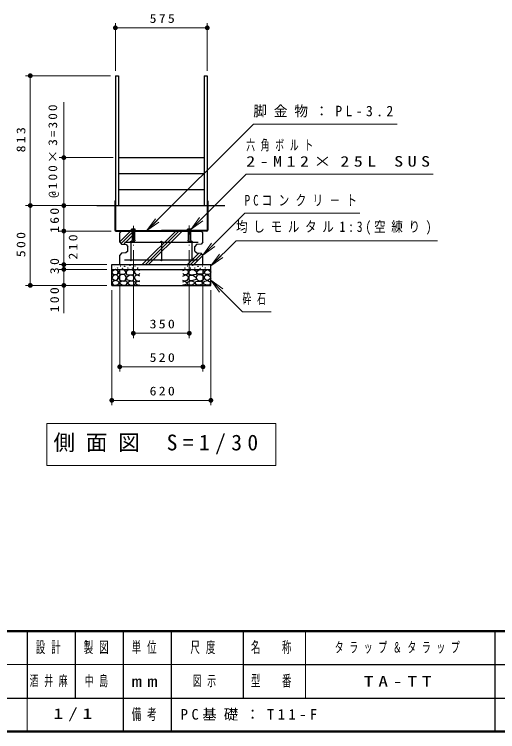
# Model space of a CAD drawing. Units: millimetres on the paper, scale 1:30. Extents: x -385 to 0, y -5 to 267.
# Drawn here: x -235.2 to -134.4, y 0 to 149.8 of the extents above; entities that cross this region are included whole.
import ezdxf

# ---------------------------------------------------------------- set-up
doc = ezdxf.new("R2010")
doc.units = ezdxf.units.MM
doc.linetypes.add('USER2', pattern=[6, 3, -1, 1, -1])
doc.layers.add('1_30', color=7, linetype='Continuous', lineweight=25)
doc.layers.add('LY_3', color=7, linetype='Continuous', lineweight=13)
doc.layers.add('LY_4', color=7, linetype='Continuous')
doc.styles.add('ＭＳ ゴシック', font='')
doc.styles.get('ＭＳ ゴシック').set_extended_font_data('MS Gothic')

# ---------------------------------------------------------------- blocks, each defined once
blk = doc.blocks.new('filled_dot')
at = {"color": 0, "linetype": 'Continuous', "lineweight": -2, "const_width": 1.25}
blk.add_lwpolyline([(-0.625, 0, 1), (0.625, 0, 1)], format="xyb", close=True, dxfattribs=at)

msp = doc.modelspace()

# ---------------------------------------------------------------- linework, layer by layer
at = {"layer": '1_30', "lineweight": 13}
for p, q in [((-214.13, 137.942), (-214.13, 147.942)), ((-214.13, 146.942), (-194.963, 146.942)), ((-194.963, 137.942), (-194.963, 147.942)), ((-215.13, 136.942), (-232.88, 136.942)), ((-231.88, 109.836), (-231.88, 136.942)), ((-224.88, 109.836), (-224.88, 131.411)), ((-214.596, 119.836), (-225.88, 119.836)), ((-215.13, 109.836), (-232.88, 109.836)), ((-231.88, 93.169), (-231.88, 109.836)), ((-218.973, 109.836), (-225.88, 109.836)), ((-218.973, 109.836), (-225.88, 109.836)), ((-224.88, 104.503), (-224.88, 109.836)), ((-207.546, 104.609), (-205.778, 107.084)), ((-207.546, 104.609), (-205.425, 106.731)), ((-205.071, 106.377), (-207.546, 104.609)), ((-198.347, 104.888), (-196.58, 107.363)), ((-198.347, 104.888), (-196.226, 107.01)), ((-195.872, 106.656), (-198.347, 104.888)), ((-215.036, 104.503), (-225.88, 104.503)), ((-224.88, 97.503), (-224.88, 104.503)), ((-213.213, 102.258), (-210.968, 104.503)), ((-212.927, 101.884), (-210.63, 104.181)), ((-212.396, 101.755), (-210.63, 103.521)), ((-208.54, 97.503), (-201.54, 104.503)), ((-207.88, 97.503), (-200.88, 104.503)), ((-207.22, 97.503), (-200.22, 104.503)), ((-195.88, 99.503), (-194.112, 101.978)), ((-210.38, 100.528), (-210.38, 82.169)), ((-198.713, 100.528), (-198.713, 82.169)), ((-195.88, 99.503), (-193.758, 101.624)), ((-193.405, 101.271), (-195.88, 99.503)), ((-199.112, 97.503), (-196.696, 99.918)), ((-198.452, 97.503), (-196.166, 99.789)), ((-197.792, 97.503), (-195.88, 99.415)), ((-194.213, 97.24), (-192.445, 99.715)), ((-194.213, 97.24), (-192.092, 99.361)), ((-191.738, 99.007), (-194.213, 97.24)), ((-215.88, 97.503), (-225.88, 97.503)), ((-224.88, 96.503), (-224.88, 97.503)), ((-215.88, 96.503), (-225.88, 96.503)), ((-224.88, 87.393), (-224.88, 96.503)), ((-213.213, 96.503), (-213.213, 75.169)), ((-195.88, 96.503), (-195.88, 75.169)), ((-215.88, 93.169), (-232.88, 93.169)), ((-192.445, 91.763), (-194.213, 94.237)), ((-194.213, 94.237), (-191.738, 92.47)), ((-194.213, 94.237), (-192.092, 92.116)), ((-214.88, 92.169), (-214.88, 68.169)), ((-194.213, 92.169), (-194.213, 68.169)), ((-198.713, 83.169), (-210.38, 83.169)), ((-195.88, 76.169), (-213.213, 76.169)), ((-194.213, 69.169), (-214.88, 69.169)), ((-228.446, 64.368), (-228.446, 55.568)), ((-180.646, 64.368), (-228.446, 64.368)), ((-180.646, 55.568), (-180.646, 64.368)), ((-228.446, 55.568), (-180.646, 55.568))]:
    msp.add_line(p, q, dxfattribs=at)
at = {"layer": '1_30', "color": 1}
for p, q in [((-214.13, 136.942), (-213.496, 136.942)), ((-214.13, 136.942), (-214.13, 104.703)), ((-213.496, 136.942), (-213.496, 109.836)), ((-195.596, 136.942), (-195.596, 109.836)), ((-195.596, 136.942), (-194.963, 136.942)), ((-194.963, 136.942), (-194.963, 104.703))]:
    msp.add_line(p, q, dxfattribs=at)
at = {"layer": '1_30', "color": 2}
for p, q in [((-213.496, 119.836), (-195.596, 119.836)), ((-213.496, 116.503), (-195.596, 116.503)), ((-213.496, 113.169), (-195.596, 113.169)), ((-214.236, 110.836), (-214.13, 110.836)), ((-214.236, 110.836), (-214.236, 104.703)), ((-194.856, 110.836), (-194.963, 110.836)), ((-194.856, 110.836), (-194.856, 104.703)), ((-214.036, 104.609), (-204.546, 104.609)), ((-214.036, 104.503), (-204.546, 104.503)), ((-195.056, 104.609), (-204.546, 104.609)), ((-195.056, 104.503), (-204.546, 104.503))]:
    msp.add_line(p, q, dxfattribs=at)
at = {"layer": '1_30'}
for p, q in [((-217.973, 109.836), (-214.236, 109.836)), ((-214.13, 109.836), (-194.963, 109.836)), ((-194.856, 109.836), (-191.287, 109.836)), ((-210.745, 104.888), (-210.68, 104.926)), ((-210.745, 104.676), (-210.745, 104.888)), ((-210.08, 104.926), (-210.68, 104.926)), ((-210.562, 104.676), (-210.562, 104.888)), ((-210.197, 104.676), (-210.197, 104.888)), ((-210.014, 104.888), (-210.08, 104.926)), ((-210.014, 104.676), (-210.014, 104.888)), ((-199.079, 104.888), (-199.013, 104.926)), ((-199.079, 104.676), (-199.079, 104.888)), ((-199.013, 104.926), (-198.413, 104.926)), ((-198.896, 104.676), (-198.896, 104.888)), ((-198.53, 104.676), (-198.53, 104.888)), ((-198.347, 104.888), (-198.413, 104.926)), ((-198.347, 104.676), (-198.347, 104.888)), ((-213.213, 104.17), (-212.88, 104.503)), ((-213.213, 102.169), (-213.213, 104.169)), ((-212.88, 104.503), (-196.213, 104.503)), ((-210.78, 104.676), (-209.98, 104.676)), ((-210.78, 104.609), (-210.78, 104.676)), ((-210.78, 104.609), (-209.98, 104.609)), ((-210.68, 104.609), (-210.68, 104.503)), ((-210.63, 104.503), (-210.63, 102.837)), ((-210.58, 104.609), (-210.58, 103.843)), ((-210.58, 103.843), (-210.18, 103.843)), ((-210.18, 104.609), (-210.18, 103.843)), ((-210.13, 104.503), (-210.13, 102.835)), ((-210.08, 104.609), (-210.08, 104.503)), ((-209.98, 104.676), (-209.98, 104.609)), ((-198.313, 104.676), (-199.113, 104.676)), ((-199.113, 104.676), (-199.113, 104.609)), ((-198.313, 104.609), (-199.113, 104.609)), ((-199.013, 104.609), (-199.013, 104.503)), ((-198.963, 104.503), (-198.963, 102.837)), ((-198.913, 104.609), (-198.913, 103.843)), ((-198.513, 103.843), (-198.913, 103.843)), ((-198.513, 104.609), (-198.513, 103.843)), ((-198.463, 104.503), (-198.463, 102.835)), ((-198.413, 104.609), (-198.413, 104.503)), ((-198.313, 104.609), (-198.313, 104.676)), ((-195.88, 104.169), (-196.213, 104.503)), ((-195.88, 102.169), (-195.88, 104.169)), ((-213.213, 102.17), (-212.843, 101.799)), ((-212.213, 102.169), (-196.88, 102.169)), ((-210.88, 102.169), (-210.88, 98.503)), ((-210.63, 102.836), (-210.713, 102.503)), ((-210.713, 102.503), (-210.046, 102.503)), ((-210.13, 102.836), (-210.046, 102.503)), ((-204.546, 102.169), (-204.546, 98.503)), ((-198.963, 102.836), (-199.046, 102.503)), ((-199.046, 102.503), (-198.38, 102.503)), ((-198.463, 102.836), (-198.38, 102.503)), ((-198.213, 102.169), (-198.213, 98.503)), ((-195.88, 102.17), (-196.25, 101.799)), ((-212.843, 101.799), (-211.878, 101.703)), ((-211.546, 100.336), (-211.917, 99.966)), ((-211.878, 101.703), (-211.546, 101.297)), ((-211.546, 100.336), (-211.546, 101.297)), ((-197.215, 101.703), (-197.546, 101.297)), ((-197.546, 100.336), (-197.546, 101.297)), ((-197.546, 100.336), (-197.176, 99.966)), ((-196.25, 101.799), (-197.215, 101.703)), ((-212.881, 99.869), (-213.213, 99.464)), ((-213.213, 97.503), (-213.213, 99.464)), ((-211.917, 99.966), (-212.881, 99.869)), ((-197.176, 99.966), (-196.25, 99.873)), ((-195.88, 99.503), (-196.25, 99.873)), ((-195.88, 97.503), (-195.88, 99.503)), ((-214.88, 97.503), (-194.213, 97.503)), ((-214.88, 93.169), (-214.88, 97.503)), ((-212.213, 98.503), (-196.88, 98.503)), ((-194.213, 93.169), (-194.213, 97.503)), ((-214.88, 96.503), (-194.213, 96.503)), ((-214.88, 93.169), (-194.213, 93.169))]:
    msp.add_line(p, q, dxfattribs=at)
at = {"layer": '1_30', "linetype": 'USER2', "lineweight": 13}
for p, q in [((-210.38, 105.607), (-210.38, 101.528)), ((-198.713, 105.653), (-198.713, 101.528))]:
    msp.add_line(p, q, dxfattribs=at)
at = {"layer": '1_30', "lineweight": 13}
for points in [[(-207.546, 104.609), (-185.36, 126.796), (-155.36, 126.796)], [(-198.347, 104.888), (-186.843, 116.392), (-147.843, 116.392)], [(-195.88, 99.503), (-187.156, 108.226), (-163.156, 108.226)], [(-194.213, 97.24), (-188.965, 102.488), (-146.965, 102.488)], [(-194.213, 94.237), (-187.62, 87.644), (-181.62, 87.644)]]:
    msp.add_lwpolyline(points, dxfattribs=at)
at = {"layer": '1_30'}
for points in [[(-214.131, 96.483), (-214.554, 96.282), (-214.871, 95.965), (-214.67, 95.501), (-214.184, 95.406), (-213.719, 95.511), (-213.55, 95.902), (-213.677, 96.24)], [(-212.817, 96.486), (-213.169, 96.396), (-213.556, 95.972), (-213.403, 95.693), (-213.098, 95.535), (-212.754, 95.486), (-212.259, 95.531), (-211.88, 95.891), (-212.069, 96.225), (-212.425, 96.432)], [(-211.09, 96.493), (-211.448, 96.344), (-211.812, 96.165), (-211.889, 95.83), (-211.8, 95.455), (-211.251, 95.347), (-210.768, 95.317), (-210.284, 95.49), (-210.183, 95.896), (-210.338, 96.236), (-210.607, 96.385)], [(-198.003, 96.493), (-197.645, 96.344), (-197.281, 96.165), (-197.203, 95.83), (-197.293, 95.455), (-197.842, 95.347), (-198.325, 95.317), (-198.808, 95.49), (-198.91, 95.896), (-198.755, 96.236), (-198.486, 96.385)], [(-196.276, 96.486), (-195.924, 96.396), (-195.537, 95.972), (-195.69, 95.693), (-195.995, 95.535), (-196.339, 95.486), (-196.834, 95.531), (-197.213, 95.891), (-197.023, 96.225), (-196.668, 96.432)], [(-194.961, 96.483), (-194.539, 96.282), (-194.222, 95.965), (-194.423, 95.501), (-194.909, 95.406), (-195.373, 95.511), (-195.542, 95.902), (-195.416, 96.24)], [(-214.216, 95.384), (-214.575, 95.152), (-214.871, 94.698), (-214.533, 94.392), (-214.089, 94.18), (-213.624, 94.476), (-213.571, 95.036), (-213.843, 95.278)], [(-213.241, 94.342), (-212.826, 94.111), (-212.376, 94.08), (-212.033, 94.321), (-211.871, 94.72), (-211.946, 95.078), (-212.177, 95.351), (-212.488, 95.46), (-212.844, 95.423), (-213.304, 95.177), (-213.502, 94.792)], [(-211.123, 95.272), (-211.493, 95.074), (-211.844, 94.795), (-211.808, 94.425), (-211.312, 94.245), (-210.889, 94.101), (-210.457, 94.119), (-210.186, 94.696), (-210.421, 95.2), (-210.756, 95.31)], [(-197.969, 95.272), (-197.6, 95.074), (-197.249, 94.795), (-197.285, 94.425), (-197.78, 94.245), (-198.204, 94.101), (-198.636, 94.119), (-198.906, 94.696), (-198.672, 95.2), (-198.336, 95.31)], [(-195.852, 94.342), (-196.266, 94.111), (-196.717, 94.08), (-197.059, 94.321), (-197.222, 94.72), (-197.147, 95.078), (-196.915, 95.351), (-196.605, 95.46), (-196.248, 95.423), (-195.789, 95.177), (-195.591, 94.792)], [(-194.877, 95.384), (-194.518, 95.152), (-194.222, 94.698), (-194.56, 94.392), (-195.004, 94.18), (-195.468, 94.476), (-195.521, 95.036), (-195.249, 95.278)], [(-214.243, 94.187), (-214.622, 93.974), (-214.847, 93.692), (-214.579, 93.315), (-213.95, 93.179), (-213.473, 93.392), (-213.291, 93.729), (-213.65, 94.033)], [(-212.34, 94.049), (-212.862, 94.022), (-213.304, 93.706), (-213.015, 93.4), (-212.556, 93.193), (-212.179, 93.187), (-211.817, 93.337), (-211.592, 93.688), (-211.763, 94.013)], [(-210.929, 94.11), (-211.443, 93.83), (-211.605, 93.632), (-211.146, 93.308), (-210.515, 93.182), (-210.162, 93.304), (-209.929, 93.587), (-209.947, 93.866), (-210.524, 94.02)], [(-198.163, 94.11), (-197.65, 93.83), (-197.488, 93.632), (-197.947, 93.308), (-198.578, 93.182), (-198.931, 93.304), (-199.163, 93.587), (-199.145, 93.866), (-198.569, 94.02)], [(-196.753, 94.049), (-196.23, 94.022), (-195.789, 93.706), (-196.077, 93.4), (-196.537, 93.193), (-196.914, 93.187), (-197.276, 93.337), (-197.501, 93.688), (-197.33, 94.013)], [(-194.85, 94.187), (-194.47, 93.974), (-194.245, 93.692), (-194.514, 93.315), (-195.143, 93.179), (-195.62, 93.392), (-195.802, 93.729), (-195.443, 94.033)]]:
    msp.add_lwpolyline(points, close=True, dxfattribs=at)
for points in [[(-209.046, 96.279), (-209.617, 96.491), (-209.976, 96.311), (-210.187, 95.91), (-209.796, 95.403), (-209.279, 95.361), (-209.046, 95.625)], [(-200.046, 96.279), (-199.476, 96.491), (-199.117, 96.311), (-198.906, 95.91), (-199.297, 95.403), (-199.814, 95.361), (-200.046, 95.625)], [(-209.057, 95.075), (-209.564, 95.339), (-209.986, 95.17), (-210.187, 94.737), (-209.891, 94.22), (-209.384, 94.062), (-209.057, 94.199)], [(-200.036, 95.075), (-199.529, 95.339), (-199.106, 95.17), (-198.906, 94.737), (-199.201, 94.22), (-199.708, 94.062), (-200.036, 94.199)], [(-209.046, 93.924), (-209.49, 94.062), (-209.923, 93.692), (-209.807, 93.428), (-209.321, 93.185), (-209.046, 93.291)], [(-200.046, 93.924), (-199.603, 94.062), (-199.17, 93.692), (-199.286, 93.428), (-199.772, 93.185), (-200.046, 93.291)]]:
    msp.add_lwpolyline(points, dxfattribs=at)
for centre, radius in [((-210.88, 102.269), 0.1), ((-204.546, 102.269), 0.1), ((-198.213, 102.269), 0.1), ((-211.072, 97.338), 0.0333), ((-210.88, 98.403), 0.1), ((-204.546, 98.403), 0.1), ((-198.213, 98.403), 0.1), ((-198.021, 97.338), 0.0333), ((-214.314, 97.179), 0.0333), ((-213.71, 96.766), 0.0333), ((-213.106, 97.179), 0.0333), ((-212.661, 96.702), 0.0333), ((-212.216, 97.147), 0.0333), ((-211.517, 96.829), 0.0333), ((-210.563, 96.766), 0.0333), ((-210.055, 97.179), 0.0333), ((-209.451, 96.766), 0.0333), ((-199.642, 96.766), 0.0333), ((-199.038, 97.179), 0.0333), ((-198.53, 96.766), 0.0333), ((-197.576, 96.829), 0.0333), ((-196.877, 97.147), 0.0333), ((-196.432, 96.702), 0.0333), ((-195.987, 97.179), 0.0333), ((-195.383, 96.766), 0.0333), ((-194.779, 97.179), 0.0333)]:
    msp.add_circle(centre, radius, dxfattribs=at)
for centre, radius, start, end in [((-210.654, 104.73), 0.183, 60.00001, 119.99999), ((-210.38, 104.466), 0.46, 66.57346, 113.42654), ((-210.105, 104.73), 0.183, 60.00001, 119.99999), ((-198.987, 104.73), 0.183, 60.00001, 119.99999), ((-198.713, 104.466), 0.46, 66.57346, 113.42654), ((-198.439, 104.73), 0.183, 60.00001, 119.99999)]:
    msp.add_arc(centre, radius, start, end, dxfattribs=at)
at = {"layer": '1_30', "color": 2}
for centre, radius, start, end in [((-214.036, 104.703), 0.2, 180, 270), ((-214.036, 104.703), 0.0933, 180, 270), ((-195.056, 104.703), 0.2, 270, 0), ((-195.056, 104.703), 0.0933, 270, 0)]:
    msp.add_arc(centre, radius, start, end, dxfattribs=at)
at = {"layer": 'LY_3', "lineweight": 50}
for p, q in [((-385, 21), (0, 21)), ((-385, 0), (0, 0))]:
    msp.add_line(p, q, dxfattribs=at)
at = {"layer": 'LY_3', "color": 211, "lineweight": 25}
for p, q in [((-232.5, 21), (-232.5, 7)), ((-222.5, 21), (-222.5, 7)), ((-212.5, 21), (-212.5, 0)), ((-202.5, 21), (-202.5, 7)), ((-187.5, 21), (-187.5, 7)), ((-135, 21), (-135, 0)), ((-187.5, 14), (-70, 14)), ((-242.5, 7), (0, 7))]:
    msp.add_line(p, q, dxfattribs=at)
at = {"layer": 'LY_3'}
for p, q in [((-174.5, 21), (-174.5, 7)), ((-242.5, 14), (-187.5, 14)), ((-232.5, 7), (-232.5, 0))]:
    msp.add_line(p, q, dxfattribs=at)
at = {"layer": 'LY_3', "lineweight": 25}
msp.add_line((-202.5, 7), (-202.5, 0), dxfattribs=at)

# ---------------------------------------------------------------- block references
at = {"layer": '1_30', "lineweight": 13, "xscale": 0.4, "yscale": 0.4}
for p in [(-214.13, 146.942), (-210.38, 83.169), (-213.213, 76.169), (-214.88, 69.169)]:
    msp.add_blockref('filled_dot', p, dxfattribs=at)
for p, rotation in [((-194.963, 146.942), 180), ((-231.88, 136.942), 270), ((-224.88, 119.836), 270), ((-231.88, 109.836), 90), ((-231.88, 109.836), 270), ((-224.88, 109.836), 90), ((-224.88, 109.836), 270), ((-224.88, 104.503), 90), ((-224.88, 104.503), 270), ((-224.88, 97.503), 270), ((-224.88, 97.503), 90), ((-224.88, 96.503), 270), ((-231.88, 93.169), 90), ((-224.88, 93.169), 90), ((-198.713, 83.169), 180), ((-195.88, 76.169), 180), ((-194.213, 69.169), 180)]:
    msp.add_blockref('filled_dot', p, dxfattribs=dict(at, rotation=rotation))

# ---------------------------------------------------------------- texts
at = {"layer": '1_30', "style": 'ＭＳ ゴシック'}
for s, insert, char_height, attachment_point in [('\\T1.33;\\W1.15;575', (-204.13, 147.942), 1.833, 8), ('\\T1.5;\\W0.95;脚金物：PL-3.2', (-185.36, 129.446), 2.199, 4), ('\\T1.64;\\W0.6;六角ボルト', (-186.843, 122.342), 2.199, 4), ('\\T1.5;\\W1.25;2-M12×25L\\~SUS', (-186.843, 119.042), 2.199, 4), ('\\T1.57;\\W0.75;PCコンクリ－ト', (-187.156, 110.876), 2.199, 4), ('\\T1.5;\\W0.8;均しモルタル1:3(空練り)', (-188.965, 105.138), 2.199, 4), ('\\T1.64;\\W0.6;砕石', (-187.62, 90.294), 2.199, 4), ('\\T1.33;\\W1.15;350', (-204.131, 84.169), 1.833, 8), ('\\T1.33;\\W1.15;520', (-204.131, 77.169), 1.833, 8), ('\\T1.33;\\W1.15;620', (-204.131, 70.169), 1.833, 8), ('\\T1.5;側面図\\~S=1/30', (-227.046, 59.968), 3.299, 4)]:
    msp.add_mtext(s, dxfattribs=dict(at, insert=insert, char_height=char_height, attachment_point=attachment_point))
at = {"layer": '1_30', "char_height": 1.833, "rotation": 90, "style": 'ＭＳ ゴシック'}
for s, insert, attachment_point in [('\\T1.32;\\W1.1;@100×3=300', (-225.88, 121.411), 8), ('\\T1.33;\\W1.15;813', (-232.88, 123.806), 8), ('\\T1.33;\\W1.15;160', (-225.88, 106.969), 8), ('\\T1.33;\\W1.15;500', (-232.88, 101.919), 8), ('\\T1.33;\\W1.15;210', (-223.88, 101.424), 2), ('\\T1.34;\\W1.15;30', (-225.88, 97.431), 8), ('\\T1.33;\\W1.15;100', (-225.88, 90.393), 8)]:
    msp.add_mtext(s, dxfattribs=dict(at, insert=insert, attachment_point=attachment_point))
at = {"layer": 'LY_3', "color": 4, "char_height": 2.346, "attachment_point": 5, "style": 'ＭＳ ゴシック'}
for s, insert in [('\\T1.64;\\W0.6;設計', (-227.5, 17.5)), ('\\T1.64;\\W0.6;製図', (-217.5, 17.5)), ('\\T1.64;\\W0.6;単位', (-207.5, 17.5)), ('\\T1.64;\\W0.6;尺度', (-195.25, 17.5)), ('\\T1.64;\\W0.6;名\u3000称', (-181, 17.5)), ('\\T1.64;\\W0.6;型\u3000番', (-181, 10.5)), ('\\T1.5;\\W1.35;mm', (-207.5, 10.5)), ('\\T1.64;\\W0.6;備考', (-207.5, 3.5))]:
    msp.add_mtext(s, dxfattribs=dict(at, insert=insert))
at = {"layer": 'LY_4', "char_height": 2.199, "style": 'ＭＳ ゴシック'}
for s, insert, attachment_point in [('\\T1.64;\\W0.6;タラップ＆タラップ', (-154.75, 17.5), 5), ('\\T1.64;\\W0.6;酒井麻', (-232, 10.5), 4), ('\\T1.64;\\W0.6;中島', (-217.5, 10.5), 5), ('\\T1.64;\\W0.6;図示', (-198, 10.5), 4), ('\\T1.5;\\W1.35;TA-TT', (-154.75, 10.5), 5), ('\\T1.5;\\W1.35;1/1', (-222.5, 3.5), 5), ('\\T1.5;PC基礎：T11-F', (-200.5, 3.5), 4)]:
    msp.add_mtext(s, dxfattribs=dict(at, insert=insert, attachment_point=attachment_point))

doc.saveas('drawing.dxf')
